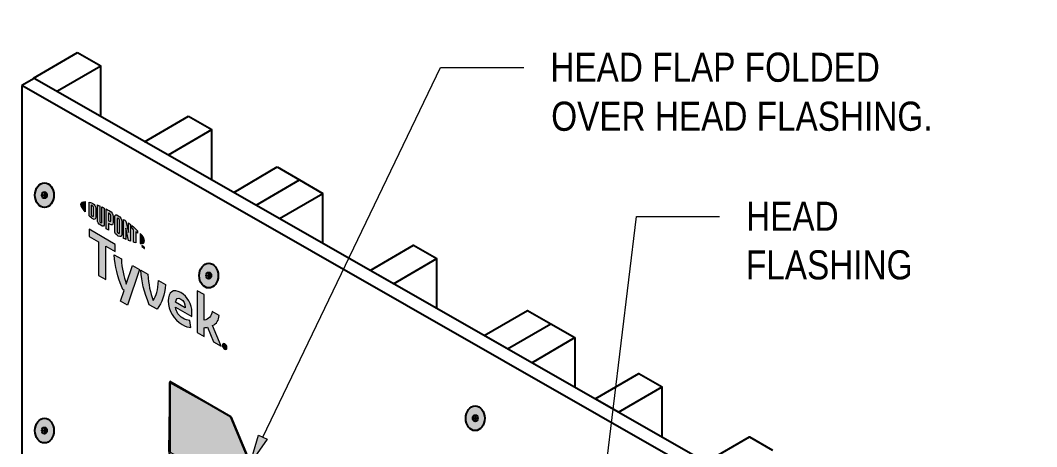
# Model space of a CAD drawing. Header units: inches. Extents: x -26 to 76, y -16 to 22.
# Drawn here: x 62 to 67.46, y 9.86 to 12.15 of the extents above; entities that cross this region are included whole.
import ezdxf

# ---------------------------------------------------------------- set-up
doc = ezdxf.new("R2010")
doc.units = ezdxf.units.IN
doc.header["$MEASUREMENT"] = 0
doc.linetypes.add('AI-Linetype-38', pattern=[0.375113, 0.250075, -0.125038])
for name, color, linetype, lineweight in [('.ATI-HATCH', 7, 'Continuous', 0), ('.ATI-TEXT_2', 7, 'Continuous', 0), ('G-ANNO-TTLB', 7, 'Continuous', 0), ('LOGOS', 7, 'Continuous', 0), ('TYVEK', 7, 'Continuous', 0)]:
    doc.layers.add(name, color=color, linetype=linetype, lineweight=lineweight)

# ---------------------------------------------------------------- blocks, each defined once
blk = doc.blocks.new('Block_76')
at = {"layer": '.ATI-TEXT_2', "char_height": 0.2, "attachment_point": 7}
for s, insert in [('\\C18;\\c0;\\FArial Narrow|b0|i0|c1;\\H0.156297;\\W1.000000;HEAD FLAP FOLDED', (64.8512, 11.8163)), ('\\C18;\\c0;\\FArial Narrow|b0|i0|c1;\\H0.156297;\\W1.000000;OVER HEAD FLASHING.', (64.8559, 11.5531))]:
    blk.add_mtext(s, dxfattribs=dict(at, insert=insert))
blk = doc.blocks.new('Block_75')
at = {"layer": '.ATI-TEXT_2', "true_color": 0x000000, "transparency": 33554687}
h = blk.add_hatch(color=18, dxfattribs=at)
h.dxf.hatch_style = 2
h.paths.add_polyline_path([(63.3303, 9.8984), (63.2391, 9.7688), (63.2833, 9.9209)])
at = {"layer": '.ATI-TEXT_2', "color": 18, "lineweight": 0, "true_color": 0x000000}
for p, q in [((63.3068, 9.9096), (64.2612, 11.8959)), ((64.2612, 11.8959), (64.7086, 11.8959))]:
    blk.add_line(p, q, dxfattribs=at)
at = {"layer": '.ATI-TEXT_2'}
blk.add_lwpolyline([(63.3303, 9.8984), (63.2391, 9.7688), (63.2833, 9.9209), (63.2833, 9.9209)], close=True, dxfattribs=at)
blk.add_blockref('Block_76', (0, 0), dxfattribs=at)
blk = doc.blocks.new('Block_78')
at = {"layer": '.ATI-TEXT_2', "char_height": 0.2, "attachment_point": 7}
for s, insert in [('\\C18;\\c0;\\FArial Narrow|b0|i0|c1;\\H0.156297;\\W1.000000;HEAD', (65.9032, 11.0183)), ('\\C18;\\c0;\\FArial Narrow|b0|i0|c1;\\H0.156297;\\W1.000000;FLASHING', (65.902, 10.755))]:
    blk.add_mtext(s, dxfattribs=dict(at, insert=insert))
blk = doc.blocks.new('Block_77')
at = {"layer": '.ATI-TEXT_2', "true_color": 0x000000, "transparency": 33554687}
h = blk.add_hatch(color=18, dxfattribs=at)
h.dxf.hatch_style = 2
h.paths.add_polyline_path([(65.0686, 8.8384), (65.0242, 8.6863), (65.0169, 8.8446)])
at = {"layer": '.ATI-TEXT_2', "color": 18, "lineweight": 0, "true_color": 0x000000}
for p, q in [((65.0428, 8.8415), (65.3133, 11.0951)), ((65.3133, 11.0951), (65.7607, 11.0951))]:
    blk.add_line(p, q, dxfattribs=at)
at = {"layer": '.ATI-TEXT_2'}
blk.add_lwpolyline([(65.0686, 8.8384), (65.0242, 8.6863), (65.0169, 8.8446), (65.0169, 8.8446)], close=True, dxfattribs=at)
blk.add_blockref('Block_78', (0, 0), dxfattribs=at)
blk = doc.blocks.new('Block_162')
at = {"layer": 'LOGOS', "true_color": 0x848484, "transparency": 33554687}
h = blk.add_hatch(color=252, dxfattribs=at)
h.dxf.hatch_style = 2
edge = h.paths.add_edge_path()
edge.add_spline(control_points=[(62.329, 11.161), (62.329, 11.1509), (62.3375, 11.1366), (62.3523, 11.12), (62.3523, 11.12), (62.3523, 11.1748), (62.3523, 11.1748), (62.3375, 11.1753), (62.329, 11.1709), (62.329, 11.161)], knot_values=[0, 0, 0, 0, 1, 1, 1, 2, 2, 2, 3, 3, 3, 3], degree=3, periodic=0)
h = blk.add_hatch(color=252, dxfattribs=at)
h.dxf.hatch_style = 2
edge = h.paths.add_edge_path()
edge.add_spline(control_points=[(62.3968, 11.0994), (62.3968, 11.0952), (62.3946, 11.0951), (62.392, 11.0966), (62.3899, 11.0978), (62.3868, 11.1005), (62.3842, 11.1028), (62.3842, 11.1028), (62.3842, 11.1551), (62.3842, 11.1551), (62.3868, 11.1544), (62.3899, 11.1534), (62.392, 11.1523), (62.3946, 11.1507), (62.3968, 11.1481), (62.3968, 11.1439), (62.3968, 11.1439), (62.3968, 11.0994), (62.3968, 11.0994)], knot_values=[0, 0, 0, 0, 1, 1, 1, 2, 2, 2, 3, 3, 3, 4, 4, 4, 5, 5, 5, 6, 6, 6, 6], degree=3, periodic=0)
edge = h.paths.add_edge_path()
edge.add_spline(control_points=[(62.3937, 11.165), (62.3896, 11.1673), (62.3836, 11.1694), (62.3728, 11.1718), (62.3728, 11.1718), (62.3728, 11.0992), (62.3728, 11.0992), (62.3823, 11.0904), (62.3896, 11.0843), (62.3937, 11.0819), (62.4033, 11.0764), (62.4086, 11.08), (62.4086, 11.0907), (62.4086, 11.0907), (62.4086, 11.1389), (62.4086, 11.1389), (62.4086, 11.1497), (62.4033, 11.1594), (62.3937, 11.165)], knot_values=[0, 0, 0, 0, 1, 1, 1, 2, 2, 2, 3, 3, 3, 4, 4, 4, 5, 5, 5, 6, 6, 6, 6], degree=3, periodic=0)
h = blk.add_hatch(color=252, dxfattribs=at)
h.dxf.hatch_style = 2
edge = h.paths.add_edge_path()
edge.add_spline(control_points=[(62.4419, 11.0649), (62.4419, 11.0607), (62.4406, 11.0588), (62.436, 11.0621), (62.4315, 11.0653), (62.4303, 11.0681), (62.4303, 11.0731), (62.4303, 11.0731), (62.4303, 11.1521), (62.4303, 11.1521), (62.4273, 11.1535), (62.4207, 11.1562), (62.4179, 11.1574), (62.4179, 11.1574), (62.4179, 11.0775), (62.4179, 11.0775), (62.4179, 11.0648), (62.4232, 11.0567), (62.436, 11.0476), (62.4477, 11.0393), (62.4549, 11.042), (62.4549, 11.0561), (62.4549, 11.0561), (62.4549, 11.1405), (62.4549, 11.1405), (62.4524, 11.1418), (62.4444, 11.1456), (62.4419, 11.1468), (62.4419, 11.1468), (62.4419, 11.0649), (62.4419, 11.0649)], knot_values=[0, 0, 0, 0, 1, 1, 1, 2, 2, 2, 3, 3, 3, 4, 4, 4, 5, 5, 5, 6, 6, 6, 7, 7, 7, 8, 8, 8, 9, 9, 9, 10, 10, 10, 10], degree=3, periodic=0)
h = blk.add_hatch(color=252, dxfattribs=at)
h.dxf.hatch_style = 2
edge = h.paths.add_edge_path()
edge.add_spline(control_points=[(62.4893, 11.0722), (62.4893, 11.0676), (62.488, 11.0661), (62.4827, 11.0691), (62.4827, 11.0691), (62.4781, 11.0718), (62.4781, 11.0718), (62.4781, 11.0718), (62.4781, 11.1137), (62.4781, 11.1137), (62.4801, 11.1127), (62.4812, 11.1121), (62.4824, 11.1114), (62.4882, 11.1081), (62.4893, 11.1049), (62.4893, 11.1002), (62.4893, 11.1002), (62.4893, 11.0722), (62.4893, 11.0722)], knot_values=[0, 0, 0, 0, 1, 1, 1, 2, 2, 2, 3, 3, 3, 4, 4, 4, 5, 5, 5, 6, 6, 6, 6], degree=3, periodic=0)
edge = h.paths.add_edge_path()
edge.add_spline(control_points=[(62.4832, 11.1258), (62.4809, 11.1271), (62.4727, 11.1315), (62.4651, 11.1354), (62.4651, 11.1354), (62.4651, 11.0291), (62.4651, 11.0291), (62.4676, 11.0274), (62.4744, 11.0231), (62.4781, 11.0209), (62.4781, 11.0209), (62.4781, 11.057), (62.4781, 11.057), (62.4781, 11.057), (62.4832, 11.0541), (62.4832, 11.0541), (62.4968, 11.0462), (62.5025, 11.05), (62.5025, 11.0635), (62.5025, 11.0635), (62.5025, 11.0948), (62.5025, 11.0948), (62.5025, 11.108), (62.4961, 11.1183), (62.4832, 11.1258)], knot_values=[0, 0, 0, 0, 1, 1, 1, 2, 2, 2, 3, 3, 3, 4, 4, 4, 5, 5, 5, 6, 6, 6, 7, 7, 7, 8, 8, 8, 8], degree=3, periodic=0)
h = blk.add_hatch(color=252, dxfattribs=at)
h.dxf.hatch_style = 2
edge = h.paths.add_edge_path()
edge.add_spline(control_points=[(62.5359, 11.0082), (62.5359, 11.004), (62.5347, 11.0025), (62.5301, 11.005), (62.5253, 11.0076), (62.524, 11.0107), (62.524, 11.0151), (62.524, 11.0151), (62.524, 11.0813), (62.524, 11.0813), (62.524, 11.0857), (62.5253, 11.0873), (62.5301, 11.0844), (62.5347, 11.0816), (62.5359, 11.0787), (62.5359, 11.0745), (62.5359, 11.0745), (62.5359, 11.0082), (62.5359, 11.0082)], knot_values=[0, 0, 0, 0, 1, 1, 1, 2, 2, 2, 3, 3, 3, 4, 4, 4, 5, 5, 5, 6, 6, 6, 6], degree=3, periodic=0)
edge = h.paths.add_edge_path()
edge.add_spline(control_points=[(62.5301, 11.0993), (62.518, 11.1069), (62.5108, 11.105), (62.5108, 11.091), (62.5108, 11.091), (62.5108, 11.0214), (62.5108, 11.0214), (62.5108, 11.0067), (62.5173, 10.9968), (62.5301, 10.9901), (62.5425, 10.9835), (62.549, 10.9852), (62.549, 11.0009), (62.549, 11.0009), (62.549, 11.0673), (62.549, 11.0673), (62.549, 11.0823), (62.5432, 11.091), (62.5301, 11.0993)], knot_values=[0, 0, 0, 0, 1, 1, 1, 2, 2, 2, 3, 3, 3, 4, 4, 4, 5, 5, 5, 6, 6, 6, 6], degree=3, periodic=0)
h = blk.add_hatch(color=252, dxfattribs=at)
h.dxf.hatch_style = 2
edge = h.paths.add_edge_path()
edge.add_spline(control_points=[(62.5852, 11.0083), (62.5852, 11.0083), (62.5708, 11.0706), (62.5708, 11.0706), (62.5668, 11.0735), (62.5621, 11.0769), (62.5584, 11.0794), (62.5584, 11.0794), (62.5584, 10.9773), (62.5584, 10.9773), (62.561, 10.9761), (62.5676, 10.9732), (62.5709, 10.9717), (62.5709, 10.9717), (62.5699, 11.0324), (62.5699, 11.0324), (62.5699, 11.0324), (62.5852, 10.9659), (62.5852, 10.9659), (62.5885, 10.9646), (62.5932, 10.9628), (62.5963, 10.9617), (62.5963, 10.9617), (62.5963, 11.0513), (62.5963, 11.0513), (62.5931, 11.0539), (62.5872, 11.0585), (62.5843, 11.0606), (62.5843, 11.0606), (62.5852, 11.0083), (62.5852, 11.0083)], knot_values=[0, 0, 0, 0, 1, 1, 1, 2, 2, 2, 3, 3, 3, 4, 4, 4, 5, 5, 5, 6, 6, 6, 7, 7, 7, 8, 8, 8, 9, 9, 9, 10, 10, 10, 10], degree=3, periodic=0)
h = blk.add_hatch(color=252, dxfattribs=at)
h.dxf.hatch_style = 2
edge = h.paths.add_edge_path()
edge.add_spline(control_points=[(62.6028, 11.0319), (62.606, 11.0294), (62.6092, 11.0268), (62.6123, 11.0242), (62.6123, 11.0242), (62.6123, 10.9564), (62.6123, 10.9564), (62.6151, 10.9555), (62.6204, 10.9541), (62.6239, 10.9532), (62.6239, 10.9532), (62.6239, 11.0143), (62.6239, 11.0143), (62.6273, 11.0113), (62.6305, 11.0085), (62.6334, 11.0058), (62.6334, 11.0058), (62.6334, 11.0189), (62.6334, 11.0189), (62.6242, 11.0279), (62.6143, 11.0366), (62.6028, 11.0461), (62.6028, 11.0461), (62.6028, 11.0319), (62.6028, 11.0319)], knot_values=[0, 0, 0, 0, 1, 1, 1, 2, 2, 2, 3, 3, 3, 4, 4, 4, 5, 5, 5, 6, 6, 6, 7, 7, 7, 8, 8, 8, 8], degree=3, periodic=0)
h = blk.add_hatch(color=252, dxfattribs=at)
h.dxf.hatch_style = 2
edge = h.paths.add_edge_path()
edge.add_spline(control_points=[(62.6708, 10.9636), (62.6708, 10.9536), (62.6623, 10.9491), (62.6474, 10.9496), (62.6474, 10.9496), (62.6474, 11.0044), (62.6474, 11.0044), (62.6623, 10.9878), (62.6708, 10.9736), (62.6708, 10.9636)], knot_values=[0, 0, 0, 0, 1, 1, 1, 2, 2, 2, 3, 3, 3, 3], degree=3, periodic=0)
h = blk.add_hatch(color=252, dxfattribs=at)
h.dxf.hatch_style = 2
edge = h.paths.add_edge_path()
edge.add_spline(control_points=[(62.6638, 10.9347), (62.6638, 10.9347), (62.6652, 10.9339), (62.6652, 10.9339), (62.6652, 10.9339), (62.6673, 10.9289), (62.6673, 10.9289), (62.6673, 10.9289), (62.6694, 10.9315), (62.6694, 10.9315), (62.6694, 10.9315), (62.6708, 10.9307), (62.6708, 10.9307), (62.6708, 10.9307), (62.6708, 10.9228), (62.6708, 10.9228), (62.6708, 10.9228), (62.6695, 10.9235), (62.6695, 10.9235), (62.6695, 10.9235), (62.6695, 10.9291), (62.6695, 10.9291), (62.6695, 10.9291), (62.6674, 10.9266), (62.6674, 10.9266), (62.6674, 10.9266), (62.6672, 10.9267), (62.6672, 10.9267), (62.6672, 10.9267), (62.6651, 10.9317), (62.6651, 10.9317), (62.6651, 10.9317), (62.6651, 10.9261), (62.6651, 10.9261), (62.6651, 10.9261), (62.6638, 10.9268), (62.6638, 10.9268), (62.6638, 10.9268), (62.6638, 10.9347), (62.6638, 10.9347)], knot_values=[0, 0, 0, 0, 1, 1, 1, 2, 2, 2, 3, 3, 3, 4, 4, 4, 5, 5, 5, 6, 6, 6, 7, 7, 7, 8, 8, 8, 9, 9, 9, 10, 10, 10, 11, 11, 11, 12, 12, 12, 13, 13, 13, 13], degree=3, periodic=0)
edge = h.paths.add_edge_path()
edge.add_spline(control_points=[(62.6589, 10.9361), (62.6589, 10.9361), (62.6568, 10.9374), (62.6568, 10.9374), (62.6568, 10.9374), (62.6568, 10.9388), (62.6568, 10.9388), (62.6568, 10.9388), (62.6624, 10.9355), (62.6624, 10.9355), (62.6624, 10.9355), (62.6624, 10.9342), (62.6624, 10.9342), (62.6624, 10.9342), (62.6602, 10.9354), (62.6602, 10.9354), (62.6602, 10.9354), (62.6602, 10.9289), (62.6602, 10.9289), (62.6602, 10.9289), (62.6589, 10.9296), (62.6589, 10.9296), (62.6589, 10.9296), (62.6589, 10.9361), (62.6589, 10.9361)], knot_values=[0, 0, 0, 0, 1, 1, 1, 2, 2, 2, 3, 3, 3, 4, 4, 4, 5, 5, 5, 6, 6, 6, 7, 7, 7, 8, 8, 8, 8], degree=3, periodic=0)
at = {"layer": 'LOGOS'}
for points, knots in [([(62.329, 11.161), (62.329, 11.1509), (62.3375, 11.1366), (62.3523, 11.12), (62.3523, 11.12), (62.3523, 11.1748), (62.3523, 11.1748), (62.3375, 11.1753), (62.329, 11.1709), (62.329, 11.161)], [0, 0, 0, 0, 1, 1, 1, 2, 2, 2, 3, 3, 3, 3]), ([(62.3937, 11.165), (62.3896, 11.1673), (62.3836, 11.1694), (62.3728, 11.1718), (62.3728, 11.1718), (62.3728, 11.0992), (62.3728, 11.0992), (62.3823, 11.0904), (62.3896, 11.0843), (62.3937, 11.0819), (62.4033, 11.0764), (62.4086, 11.08), (62.4086, 11.0907), (62.4086, 11.0907), (62.4086, 11.1389), (62.4086, 11.1389), (62.4086, 11.1497), (62.4033, 11.1594), (62.3937, 11.165)], [0, 0, 0, 0, 1, 1, 1, 2, 2, 2, 3, 3, 3, 4, 4, 4, 5, 5, 5, 6, 6, 6, 6]), ([(62.3968, 11.0994), (62.3968, 11.0952), (62.3946, 11.0951), (62.392, 11.0966), (62.3899, 11.0978), (62.3868, 11.1005), (62.3842, 11.1028), (62.3842, 11.1028), (62.3842, 11.1551), (62.3842, 11.1551), (62.3868, 11.1544), (62.3899, 11.1534), (62.392, 11.1523), (62.3946, 11.1507), (62.3968, 11.1481), (62.3968, 11.1439), (62.3968, 11.1439), (62.3968, 11.0994), (62.3968, 11.0994)], [0, 0, 0, 0, 1, 1, 1, 2, 2, 2, 3, 3, 3, 4, 4, 4, 5, 5, 5, 6, 6, 6, 6]), ([(62.4419, 11.0649), (62.4419, 11.0607), (62.4406, 11.0588), (62.436, 11.0621), (62.4315, 11.0653), (62.4303, 11.0681), (62.4303, 11.0731), (62.4303, 11.0731), (62.4303, 11.1521), (62.4303, 11.1521), (62.4273, 11.1535), (62.4207, 11.1562), (62.4179, 11.1574), (62.4179, 11.1574), (62.4179, 11.0775), (62.4179, 11.0775), (62.4179, 11.0648), (62.4232, 11.0567), (62.436, 11.0476), (62.4477, 11.0393), (62.4549, 11.042), (62.4549, 11.0561), (62.4549, 11.0561), (62.4549, 11.1405), (62.4549, 11.1405), (62.4524, 11.1418), (62.4444, 11.1456), (62.4419, 11.1468), (62.4419, 11.1468), (62.4419, 11.0649), (62.4419, 11.0649)], [0, 0, 0, 0, 1, 1, 1, 2, 2, 2, 3, 3, 3, 4, 4, 4, 5, 5, 5, 6, 6, 6, 7, 7, 7, 8, 8, 8, 9, 9, 9, 10, 10, 10, 10]), ([(62.4832, 11.1258), (62.4809, 11.1271), (62.4727, 11.1315), (62.4651, 11.1354), (62.4651, 11.1354), (62.4651, 11.0291), (62.4651, 11.0291), (62.4676, 11.0274), (62.4744, 11.0231), (62.4781, 11.0209), (62.4781, 11.0209), (62.4781, 11.057), (62.4781, 11.057), (62.4781, 11.057), (62.4832, 11.0541), (62.4832, 11.0541), (62.4968, 11.0462), (62.5025, 11.05), (62.5025, 11.0635), (62.5025, 11.0635), (62.5025, 11.0948), (62.5025, 11.0948), (62.5025, 11.108), (62.4961, 11.1183), (62.4832, 11.1258)], [0, 0, 0, 0, 1, 1, 1, 2, 2, 2, 3, 3, 3, 4, 4, 4, 5, 5, 5, 6, 6, 6, 7, 7, 7, 8, 8, 8, 8]), ([(62.4893, 11.0722), (62.4893, 11.0676), (62.488, 11.0661), (62.4827, 11.0691), (62.4827, 11.0691), (62.4781, 11.0718), (62.4781, 11.0718), (62.4781, 11.0718), (62.4781, 11.1137), (62.4781, 11.1137), (62.4801, 11.1127), (62.4812, 11.1121), (62.4824, 11.1114), (62.4882, 11.1081), (62.4893, 11.1049), (62.4893, 11.1002), (62.4893, 11.1002), (62.4893, 11.0722), (62.4893, 11.0722)], [0, 0, 0, 0, 1, 1, 1, 2, 2, 2, 3, 3, 3, 4, 4, 4, 5, 5, 5, 6, 6, 6, 6]), ([(62.5301, 11.0993), (62.518, 11.1069), (62.5108, 11.105), (62.5108, 11.091), (62.5108, 11.091), (62.5108, 11.0214), (62.5108, 11.0214), (62.5108, 11.0067), (62.5173, 10.9968), (62.5301, 10.9901), (62.5425, 10.9835), (62.549, 10.9852), (62.549, 11.0009), (62.549, 11.0009), (62.549, 11.0673), (62.549, 11.0673), (62.549, 11.0823), (62.5432, 11.091), (62.5301, 11.0993)], [0, 0, 0, 0, 1, 1, 1, 2, 2, 2, 3, 3, 3, 4, 4, 4, 5, 5, 5, 6, 6, 6, 6]), ([(62.5359, 11.0082), (62.5359, 11.004), (62.5347, 11.0025), (62.5301, 11.005), (62.5253, 11.0076), (62.524, 11.0107), (62.524, 11.0151), (62.524, 11.0151), (62.524, 11.0813), (62.524, 11.0813), (62.524, 11.0857), (62.5253, 11.0873), (62.5301, 11.0844), (62.5347, 11.0816), (62.5359, 11.0787), (62.5359, 11.0745), (62.5359, 11.0745), (62.5359, 11.0082), (62.5359, 11.0082)], [0, 0, 0, 0, 1, 1, 1, 2, 2, 2, 3, 3, 3, 4, 4, 4, 5, 5, 5, 6, 6, 6, 6]), ([(62.5852, 11.0083), (62.5852, 11.0083), (62.5708, 11.0706), (62.5708, 11.0706), (62.5668, 11.0735), (62.5621, 11.0769), (62.5584, 11.0794), (62.5584, 11.0794), (62.5584, 10.9773), (62.5584, 10.9773), (62.561, 10.9761), (62.5676, 10.9732), (62.5709, 10.9717), (62.5709, 10.9717), (62.5699, 11.0324), (62.5699, 11.0324), (62.5699, 11.0324), (62.5852, 10.9659), (62.5852, 10.9659), (62.5885, 10.9646), (62.5932, 10.9628), (62.5963, 10.9617), (62.5963, 10.9617), (62.5963, 11.0513), (62.5963, 11.0513), (62.5931, 11.0539), (62.5872, 11.0585), (62.5843, 11.0606), (62.5843, 11.0606), (62.5852, 11.0083), (62.5852, 11.0083)], [0, 0, 0, 0, 1, 1, 1, 2, 2, 2, 3, 3, 3, 4, 4, 4, 5, 5, 5, 6, 6, 6, 7, 7, 7, 8, 8, 8, 9, 9, 9, 10, 10, 10, 10]), ([(62.6028, 11.0319), (62.606, 11.0294), (62.6092, 11.0268), (62.6123, 11.0242), (62.6123, 11.0242), (62.6123, 10.9564), (62.6123, 10.9564), (62.6151, 10.9555), (62.6204, 10.9541), (62.6239, 10.9532), (62.6239, 10.9532), (62.6239, 11.0143), (62.6239, 11.0143), (62.6273, 11.0113), (62.6305, 11.0085), (62.6334, 11.0058), (62.6334, 11.0058), (62.6334, 11.0189), (62.6334, 11.0189), (62.6242, 11.0279), (62.6143, 11.0366), (62.6028, 11.0461), (62.6028, 11.0461), (62.6028, 11.0319), (62.6028, 11.0319)], [0, 0, 0, 0, 1, 1, 1, 2, 2, 2, 3, 3, 3, 4, 4, 4, 5, 5, 5, 6, 6, 6, 7, 7, 7, 8, 8, 8, 8]), ([(62.6708, 10.9636), (62.6708, 10.9536), (62.6623, 10.9491), (62.6474, 10.9496), (62.6474, 10.9496), (62.6474, 11.0044), (62.6474, 11.0044), (62.6623, 10.9878), (62.6708, 10.9736), (62.6708, 10.9636)], [0, 0, 0, 0, 1, 1, 1, 2, 2, 2, 3, 3, 3, 3]), ([(62.6589, 10.9361), (62.6589, 10.9361), (62.6568, 10.9374), (62.6568, 10.9374), (62.6568, 10.9374), (62.6568, 10.9388), (62.6568, 10.9388), (62.6568, 10.9388), (62.6624, 10.9355), (62.6624, 10.9355), (62.6624, 10.9355), (62.6624, 10.9342), (62.6624, 10.9342), (62.6624, 10.9342), (62.6602, 10.9354), (62.6602, 10.9354), (62.6602, 10.9354), (62.6602, 10.9289), (62.6602, 10.9289), (62.6602, 10.9289), (62.6589, 10.9296), (62.6589, 10.9296), (62.6589, 10.9296), (62.6589, 10.9361), (62.6589, 10.9361)], [0, 0, 0, 0, 1, 1, 1, 2, 2, 2, 3, 3, 3, 4, 4, 4, 5, 5, 5, 6, 6, 6, 7, 7, 7, 8, 8, 8, 8]), ([(62.6638, 10.9347), (62.6638, 10.9347), (62.6652, 10.9339), (62.6652, 10.9339), (62.6652, 10.9339), (62.6673, 10.9289), (62.6673, 10.9289), (62.6673, 10.9289), (62.6694, 10.9315), (62.6694, 10.9315), (62.6694, 10.9315), (62.6708, 10.9307), (62.6708, 10.9307), (62.6708, 10.9307), (62.6708, 10.9228), (62.6708, 10.9228), (62.6708, 10.9228), (62.6695, 10.9235), (62.6695, 10.9235), (62.6695, 10.9235), (62.6695, 10.9291), (62.6695, 10.9291), (62.6695, 10.9291), (62.6674, 10.9266), (62.6674, 10.9266), (62.6674, 10.9266), (62.6672, 10.9267), (62.6672, 10.9267), (62.6672, 10.9267), (62.6651, 10.9317), (62.6651, 10.9317), (62.6651, 10.9317), (62.6651, 10.9261), (62.6651, 10.9261), (62.6651, 10.9261), (62.6638, 10.9268), (62.6638, 10.9268), (62.6638, 10.9268), (62.6638, 10.9347), (62.6638, 10.9347)], [0, 0, 0, 0, 1, 1, 1, 2, 2, 2, 3, 3, 3, 4, 4, 4, 5, 5, 5, 6, 6, 6, 7, 7, 7, 8, 8, 8, 9, 9, 9, 10, 10, 10, 11, 11, 11, 12, 12, 12, 13, 13, 13, 13])]:
    blk.add_open_spline(points, degree=3, knots=knots, dxfattribs=at)
blk = doc.blocks.new('Block_166')
at = {"layer": 'LOGOS', "true_color": 0x848484, "transparency": 33554687}
h = blk.add_hatch(color=252, dxfattribs=at)
h.dxf.hatch_style = 2
h.paths.add_polyline_path([(62.5131, 10.9452), (62.3728, 11.0262), (62.3728, 10.9881), (62.4235, 10.9588), (62.4235, 10.7784), (62.4624, 10.7559), (62.4624, 10.9364), (62.5131, 10.9071)])
h = blk.add_hatch(color=252, dxfattribs=at)
h.dxf.hatch_style = 2
edge = h.paths.add_edge_path()
edge.add_spline(control_points=[(62.7463, 10.7515), (62.7439, 10.6996), (62.7335, 10.6693), (62.7174, 10.6433), (62.7019, 10.6876), (62.6918, 10.7296), (62.6888, 10.7847), (62.6888, 10.7847), (62.651, 10.8066), (62.651, 10.8066), (62.655, 10.7415), (62.6673, 10.6941), (62.6967, 10.6206), (62.6967, 10.6206), (62.7384, 10.5965), (62.7384, 10.5965), (62.7667, 10.6367), (62.7785, 10.6702), (62.7839, 10.7298), (62.7839, 10.7298), (62.7463, 10.7515), (62.7463, 10.7515)], knot_values=[0, 0, 0, 0, 1, 1, 1, 2, 2, 2, 3, 3, 3, 4, 4, 4, 5, 5, 5, 6, 6, 6, 7, 7, 7, 7], degree=3, periodic=0)
h = blk.add_hatch(color=252, dxfattribs=at)
h.dxf.hatch_style = 2
edge = h.paths.add_edge_path()
edge.add_spline(control_points=[(62.8376, 10.6342), (62.8376, 10.6342), (62.8893, 10.6043), (62.8893, 10.6043), (62.8893, 10.6043), (62.8893, 10.6081), (62.8893, 10.6081), (62.8893, 10.6256), (62.8811, 10.6431), (62.8662, 10.6517), (62.8504, 10.6609), (62.84, 10.654), (62.8376, 10.6342)], knot_values=[0, 0, 0, 0, 1, 1, 1, 2, 2, 2, 3, 3, 3, 4, 4, 4, 4], degree=3, periodic=0)
edge = h.paths.add_edge_path()
edge.add_spline(control_points=[(62.9201, 10.4985), (62.9081, 10.4992), (62.8904, 10.505), (62.8724, 10.5154), (62.8286, 10.5407), (62.7986, 10.5899), (62.7986, 10.6417), (62.7986, 10.6914), (62.8261, 10.7092), (62.8662, 10.6861), (62.9018, 10.6655), (62.9253, 10.6229), (62.9253, 10.5811), (62.9253, 10.5717), (62.9247, 10.5639), (62.9242, 10.558), (62.9242, 10.558), (62.8381, 10.6077), (62.8381, 10.6077), (62.8416, 10.5806), (62.8544, 10.562), (62.8762, 10.5494), (62.8896, 10.5417), (62.9024, 10.5378), (62.9141, 10.5366), (62.9141, 10.5366), (62.9201, 10.4985), (62.9201, 10.4985)], knot_values=[0, 0, 0, 0, 1, 1, 1, 2, 2, 2, 3, 3, 3, 4, 4, 4, 5, 5, 5, 6, 6, 6, 7, 7, 7, 8, 8, 8, 9, 9, 9, 9], degree=3, periodic=0)
h = blk.add_hatch(color=252, dxfattribs=at)
h.dxf.hatch_style = 2
edge = h.paths.add_edge_path()
edge.add_spline(control_points=[(63.0367, 10.5096), (63.0367, 10.5096), (63.0819, 10.3982), (63.0819, 10.3982), (63.0819, 10.3982), (63.041, 10.4218), (63.041, 10.4218), (63.041, 10.4218), (63.0097, 10.5008), (63.0097, 10.5008), (63.004, 10.4994), (62.998, 10.4982), (62.9915, 10.4973), (62.9915, 10.4973), (62.9915, 10.4504), (62.9915, 10.4504), (62.9915, 10.4504), (62.9539, 10.4721), (62.9539, 10.4721), (62.9539, 10.4721), (62.9539, 10.696), (62.9539, 10.696), (62.9539, 10.696), (62.9915, 10.6765), (62.9915, 10.6765), (62.9915, 10.6765), (62.9915, 10.5388), (62.9915, 10.5388), (63.0171, 10.5431), (63.0296, 10.5577), (63.034, 10.5855), (63.034, 10.5855), (63.0713, 10.5639), (63.0713, 10.5639), (63.0705, 10.5375), (63.0585, 10.5204), (63.0367, 10.5096)], knot_values=[0, 0, 0, 0, 1, 1, 1, 2, 2, 2, 3, 3, 3, 4, 4, 4, 5, 5, 5, 6, 6, 6, 7, 7, 7, 8, 8, 8, 9, 9, 9, 10, 10, 10, 11, 11, 11, 12, 12, 12, 12], degree=3, periodic=0)
at = {"layer": 'LOGOS'}
blk.add_lwpolyline([(62.5131, 10.9452), (62.3728, 11.0262), (62.3728, 10.9881), (62.4235, 10.9588), (62.4235, 10.7784), (62.4624, 10.7559), (62.4624, 10.9364), (62.5131, 10.9071)], close=True, dxfattribs=at)
for points, knots in [([(62.7463, 10.7515), (62.7439, 10.6996), (62.7335, 10.6693), (62.7174, 10.6433), (62.7019, 10.6876), (62.6918, 10.7296), (62.6888, 10.7847), (62.6888, 10.7847), (62.651, 10.8066), (62.651, 10.8066), (62.655, 10.7415), (62.6673, 10.6941), (62.6967, 10.6206), (62.6967, 10.6206), (62.7384, 10.5965), (62.7384, 10.5965), (62.7667, 10.6367), (62.7785, 10.6702), (62.7839, 10.7298), (62.7839, 10.7298), (62.7463, 10.7515), (62.7463, 10.7515)], [0, 0, 0, 0, 1, 1, 1, 2, 2, 2, 3, 3, 3, 4, 4, 4, 5, 5, 5, 6, 6, 6, 7, 7, 7, 7]), ([(62.9201, 10.4985), (62.9081, 10.4992), (62.8904, 10.505), (62.8724, 10.5154), (62.8286, 10.5407), (62.7986, 10.5899), (62.7986, 10.6417), (62.7986, 10.6914), (62.8261, 10.7092), (62.8662, 10.6861), (62.9018, 10.6655), (62.9253, 10.6229), (62.9253, 10.5811), (62.9253, 10.5717), (62.9247, 10.5639), (62.9242, 10.558), (62.9242, 10.558), (62.8381, 10.6077), (62.8381, 10.6077), (62.8416, 10.5806), (62.8544, 10.562), (62.8762, 10.5494), (62.8896, 10.5417), (62.9024, 10.5378), (62.9141, 10.5366), (62.9141, 10.5366), (62.9201, 10.4985), (62.9201, 10.4985)], [0, 0, 0, 0, 1, 1, 1, 2, 2, 2, 3, 3, 3, 4, 4, 4, 5, 5, 5, 6, 6, 6, 7, 7, 7, 8, 8, 8, 9, 9, 9, 9]), ([(62.8376, 10.6342), (62.8376, 10.6342), (62.8893, 10.6043), (62.8893, 10.6043), (62.8893, 10.6043), (62.8893, 10.6081), (62.8893, 10.6081), (62.8893, 10.6256), (62.8811, 10.6431), (62.8662, 10.6517), (62.8504, 10.6609), (62.84, 10.654), (62.8376, 10.6342)], [0, 0, 0, 0, 1, 1, 1, 2, 2, 2, 3, 3, 3, 4, 4, 4, 4]), ([(63.0367, 10.5096), (63.0367, 10.5096), (63.0819, 10.3982), (63.0819, 10.3982), (63.0819, 10.3982), (63.041, 10.4218), (63.041, 10.4218), (63.041, 10.4218), (63.0097, 10.5008), (63.0097, 10.5008), (63.004, 10.4994), (62.998, 10.4982), (62.9915, 10.4973), (62.9915, 10.4973), (62.9915, 10.4504), (62.9915, 10.4504), (62.9915, 10.4504), (62.9539, 10.4721), (62.9539, 10.4721), (62.9539, 10.4721), (62.9539, 10.696), (62.9539, 10.696), (62.9539, 10.696), (62.9915, 10.6765), (62.9915, 10.6765), (62.9915, 10.6765), (62.9915, 10.5388), (62.9915, 10.5388), (63.0171, 10.5431), (63.0296, 10.5577), (63.034, 10.5855), (63.034, 10.5855), (63.0713, 10.5639), (63.0713, 10.5639), (63.0705, 10.5375), (63.0585, 10.5204), (63.0367, 10.5096)], [0, 0, 0, 0, 1, 1, 1, 2, 2, 2, 3, 3, 3, 4, 4, 4, 5, 5, 5, 6, 6, 6, 7, 7, 7, 8, 8, 8, 9, 9, 9, 10, 10, 10, 11, 11, 11, 12, 12, 12, 12])]:
    blk.add_open_spline(points, degree=3, knots=knots, dxfattribs=at)
blk = doc.blocks.new('Block_165')
at = {"layer": 'LOGOS', "true_color": 0x848484, "transparency": 33554687}
h = blk.add_hatch(color=252, dxfattribs=at)
h.dxf.hatch_style = 2
edge = h.paths.add_edge_path()
edge.add_spline(control_points=[(62.6067, 10.8321), (62.6067, 10.8321), (62.573, 10.7315), (62.573, 10.7315), (62.5586, 10.7736), (62.5493, 10.8143), (62.5464, 10.867), (62.5464, 10.867), (62.5085, 10.8888), (62.5085, 10.8888), (62.5126, 10.8237), (62.5249, 10.7763), (62.5543, 10.7028), (62.5543, 10.7028), (62.5619, 10.6984), (62.5619, 10.6984), (62.5619, 10.6984), (62.5426, 10.6409), (62.5426, 10.6409), (62.5426, 10.6409), (62.5802, 10.6192), (62.5802, 10.6192), (62.5802, 10.6192), (62.6443, 10.8104), (62.6443, 10.8104), (62.6443, 10.8104), (62.6067, 10.8321), (62.6067, 10.8321)], knot_values=[0, 0, 0, 0, 1, 1, 1, 2, 2, 2, 3, 3, 3, 4, 4, 4, 5, 5, 5, 6, 6, 6, 7, 7, 7, 8, 8, 8, 9, 9, 9, 9], degree=3, periodic=0)
at = {"layer": 'LOGOS'}
blk.add_open_spline([(62.6067, 10.8321), (62.6067, 10.8321), (62.573, 10.7315), (62.573, 10.7315), (62.5586, 10.7736), (62.5493, 10.8143), (62.5464, 10.867), (62.5464, 10.867), (62.5085, 10.8888), (62.5085, 10.8888), (62.5126, 10.8237), (62.5249, 10.7763), (62.5543, 10.7028), (62.5543, 10.7028), (62.5619, 10.6984), (62.5619, 10.6984), (62.5619, 10.6984), (62.5426, 10.6409), (62.5426, 10.6409), (62.5426, 10.6409), (62.5802, 10.6192), (62.5802, 10.6192), (62.5802, 10.6192), (62.6443, 10.8104), (62.6443, 10.8104), (62.6443, 10.8104), (62.6067, 10.8321), (62.6067, 10.8321)], degree=3, knots=[0, 0, 0, 0, 1, 1, 1, 2, 2, 2, 3, 3, 3, 4, 4, 4, 5, 5, 5, 6, 6, 6, 7, 7, 7, 8, 8, 8, 9, 9, 9, 9], dxfattribs=at)
blk.add_blockref('Block_166', (0, 0), dxfattribs=at)
blk = doc.blocks.new('Block_167')
at = {"layer": 'LOGOS', "true_color": 0x848484, "transparency": 33554687}
h = blk.add_hatch(color=252, dxfattribs=at)
h.dxf.hatch_style = 2
edge = h.paths.add_edge_path()
edge.add_spline(control_points=[(63.0999, 10.4025), (63.0999, 10.4025), (63.0999, 10.3984), (63.0999, 10.3984), (63.0999, 10.3984), (63.1015, 10.3975), (63.1015, 10.3975), (63.103, 10.3967), (63.1038, 10.3966), (63.1038, 10.3982), (63.1038, 10.3998), (63.103, 10.4007), (63.1015, 10.4016), (63.1015, 10.4016), (63.0999, 10.4025), (63.0999, 10.4025)], knot_values=[0, 0, 0, 0, 1, 1, 1, 2, 2, 2, 3, 3, 3, 4, 4, 4, 5, 5, 5, 5], degree=3, periodic=0)
edge = h.paths.add_edge_path()
edge.add_spline(control_points=[(63.0973, 10.4067), (63.0973, 10.4067), (63.1015, 10.4042), (63.1015, 10.4042), (63.1048, 10.4023), (63.1064, 10.3996), (63.1064, 10.3967), (63.1064, 10.3948), (63.1056, 10.3938), (63.104, 10.394), (63.1048, 10.3917), (63.1059, 10.3894), (63.1072, 10.3868), (63.1072, 10.3868), (63.1041, 10.3886), (63.1041, 10.3886), (63.1029, 10.3909), (63.1021, 10.393), (63.1014, 10.3951), (63.1014, 10.3951), (63.0999, 10.3959), (63.0999, 10.3959), (63.0999, 10.3959), (63.0999, 10.391), (63.0999, 10.391), (63.0999, 10.391), (63.0973, 10.3925), (63.0973, 10.3925), (63.0973, 10.3925), (63.0973, 10.4067), (63.0973, 10.4067)], knot_values=[0, 0, 0, 0, 1, 1, 1, 2, 2, 2, 3, 3, 3, 4, 4, 4, 5, 5, 5, 6, 6, 6, 7, 7, 7, 8, 8, 8, 9, 9, 9, 10, 10, 10, 10], degree=3, periodic=0)
edge = h.paths.add_edge_path()
edge.add_spline(control_points=[(63.1017, 10.4078), (63.0957, 10.4112), (63.0923, 10.4092), (63.0923, 10.4022), (63.0923, 10.3951), (63.0957, 10.3893), (63.1017, 10.3858), (63.1075, 10.3824), (63.111, 10.3843), (63.111, 10.3914), (63.111, 10.3985), (63.1075, 10.4044), (63.1017, 10.4078)], knot_values=[0, 0, 0, 0, 1, 1, 1, 2, 2, 2, 3, 3, 3, 4, 4, 4, 4], degree=3, periodic=0)
edge = h.paths.add_edge_path()
edge.add_spline(control_points=[(63.1017, 10.4106), (63.109, 10.4064), (63.1138, 10.3982), (63.1138, 10.3898), (63.1138, 10.3814), (63.1089, 10.3789), (63.1017, 10.3831), (63.0943, 10.3873), (63.0895, 10.3954), (63.0895, 10.4038), (63.0895, 10.4122), (63.0943, 10.4148), (63.1017, 10.4106)], knot_values=[0, 0, 0, 0, 1, 1, 1, 2, 2, 2, 3, 3, 3, 4, 4, 4, 4], degree=3, periodic=0)
at = {"layer": 'LOGOS'}
for points, knots in [([(63.1017, 10.4106), (63.109, 10.4064), (63.1138, 10.3982), (63.1138, 10.3898), (63.1138, 10.3814), (63.1089, 10.3789), (63.1017, 10.3831), (63.0943, 10.3873), (63.0895, 10.3954), (63.0895, 10.4038), (63.0895, 10.4122), (63.0943, 10.4148), (63.1017, 10.4106)], [0, 0, 0, 0, 1, 1, 1, 2, 2, 2, 3, 3, 3, 4, 4, 4, 4]), ([(63.1017, 10.4078), (63.0957, 10.4112), (63.0923, 10.4092), (63.0923, 10.4022), (63.0923, 10.3951), (63.0957, 10.3893), (63.1017, 10.3858), (63.1075, 10.3824), (63.111, 10.3843), (63.111, 10.3914), (63.111, 10.3985), (63.1075, 10.4044), (63.1017, 10.4078)], [0, 0, 0, 0, 1, 1, 1, 2, 2, 2, 3, 3, 3, 4, 4, 4, 4]), ([(63.0973, 10.4067), (63.0973, 10.4067), (63.1015, 10.4042), (63.1015, 10.4042), (63.1048, 10.4023), (63.1064, 10.3996), (63.1064, 10.3967), (63.1064, 10.3948), (63.1056, 10.3938), (63.104, 10.394), (63.1048, 10.3917), (63.1059, 10.3894), (63.1072, 10.3868), (63.1072, 10.3868), (63.1041, 10.3886), (63.1041, 10.3886), (63.1029, 10.3909), (63.1021, 10.393), (63.1014, 10.3951), (63.1014, 10.3951), (63.0999, 10.3959), (63.0999, 10.3959), (63.0999, 10.3959), (63.0999, 10.391), (63.0999, 10.391), (63.0999, 10.391), (63.0973, 10.3925), (63.0973, 10.3925), (63.0973, 10.3925), (63.0973, 10.4067), (63.0973, 10.4067)], [0, 0, 0, 0, 1, 1, 1, 2, 2, 2, 3, 3, 3, 4, 4, 4, 5, 5, 5, 6, 6, 6, 7, 7, 7, 8, 8, 8, 9, 9, 9, 10, 10, 10, 10]), ([(63.0999, 10.4025), (63.0999, 10.4025), (63.0999, 10.3984), (63.0999, 10.3984), (63.0999, 10.3984), (63.1015, 10.3975), (63.1015, 10.3975), (63.103, 10.3967), (63.1038, 10.3966), (63.1038, 10.3982), (63.1038, 10.3998), (63.103, 10.4007), (63.1015, 10.4016), (63.1015, 10.4016), (63.0999, 10.4025), (63.0999, 10.4025)], [0, 0, 0, 0, 1, 1, 1, 2, 2, 2, 3, 3, 3, 4, 4, 4, 5, 5, 5, 5])]:
    blk.add_open_spline(points, degree=3, knots=knots, dxfattribs=at)
blk = doc.blocks.new('Block_164')
at = {"layer": 'LOGOS'}
for name in ['Block_165', 'Block_167']:
    blk.add_blockref(name, (0, 0), dxfattribs=at)
blk = doc.blocks.new('Block_163')
at = {"layer": 'LOGOS'}
blk.add_blockref('Block_164', (0, 0), dxfattribs=at)
blk = doc.blocks.new('Block_161')
at = {"layer": 'LOGOS'}
for name in ['Block_162', 'Block_163']:
    blk.add_blockref(name, (0, 0), dxfattribs=at)

msp = doc.modelspace()

# ---------------------------------------------------------------- hatches: boundary and pattern name
at = {"layer": '.ATI-HATCH', "true_color": 0x808080, "transparency": 33554687}
h = msp.add_hatch(color=8, dxfattribs=at)
edge = h.paths.add_edge_path()
edge.add_spline(control_points=[(64.9263, 8.9867), (64.9263, 8.9867), (64.494, 8.8539), (64.494, 8.8539), (64.494, 8.8539), (65.1843, 8.456), (65.1843, 8.456), (65.1843, 8.456), (65.1843, 8.838), (65.1843, 8.838), (65.1843, 8.838), (64.9263, 8.9867), (64.9263, 8.9867)], knot_values=[0, 0, 0, 0, 1, 1, 1, 2, 2, 2, 3, 3, 3, 4, 4, 4, 4], degree=3, periodic=0)
edge = h.paths.add_edge_path()
edge.add_spline(control_points=[(63.3438, 9.5176), (63.3438, 9.5176), (63.1344, 10.0199), (63.1344, 10.0199), (63.1344, 10.0199), (62.8067, 10.2089), (62.8067, 10.2089), (62.8067, 10.2089), (62.8017, 9.8322), (62.8017, 9.8322), (62.8017, 9.8322), (63.5966, 9.3739), (63.5966, 9.3739), (63.5966, 9.3739), (63.3438, 9.5176), (63.3438, 9.5176)], knot_values=[0, 0, 0, 0, 1, 1, 1, 2, 2, 2, 3, 3, 3, 4, 4, 4, 5, 5, 5, 5], degree=3, periodic=0)
edge.add_line((63.3438, 9.5176), (63.3438, 9.5176))
at = {"layer": 'G-ANNO-TTLB', "true_color": 0xff00ff, "transparency": 33554687}
h = msp.add_hatch(color=6, dxfattribs=at)
edge = h.paths.add_edge_path()
edge.add_spline(control_points=[(71.2273, -15.1345), (71.2273, -15.1345), (30.5273, -15.1345), (30.5273, -15.1345), (30.5273, -15.1345), (30.5273, 19.0008), (30.5273, 19.0008), (30.5273, 19.0008), (71.2273, 19.0008), (71.2273, 19.0008), (71.2273, 19.0008), (71.2273, -15.1345), (71.2273, -15.1345)], knot_values=[0, 0, 0, 0, 1, 1, 1, 2, 2, 2, 3, 3, 3, 4, 4, 4, 4], degree=3, periodic=0)
edge = h.paths.add_edge_path()
edge.add_spline(control_points=[(30.6523, 18.8757), (30.6523, 18.8757), (30.6523, -15.0095), (30.6523, -15.0095), (30.6523, -15.0095), (71.1023, -15.0095), (71.1023, -15.0095), (71.1023, -15.0095), (71.1023, 18.8757), (71.1023, 18.8757), (71.1023, 18.8757), (30.6523, 18.8757), (30.6523, 18.8757)], knot_values=[0, 0, 0, 0, 1, 1, 1, 2, 2, 2, 3, 3, 3, 4, 4, 4, 4], degree=3, periodic=0)
edge.add_line((30.6523, 18.8757), (30.6523, 18.8757))
at = {"layer": 'LOGOS', "true_color": 0x000000, "transparency": 33554687}
h = msp.add_hatch(dxfattribs=at)
h.set_pattern_fill('_U', color=18, scale=10, angle=45, style=2, pattern_type=0)
h.set_pattern_definition([(45, (0, 0), (-7.071, 7.071), [])])
h.paths.add_polyline_path([(63.1328, 10.0202), (63.3381, 9.5176), (62.8037, 9.8221), (62.8056, 10.203)])
at = {"layer": 'TYVEK', "true_color": 0x003b71, "transparency": 33554687}
h = msp.add_hatch(color=156, dxfattribs=at)
h.dxf.hatch_style = 2
edge = h.paths.add_edge_path()
edge.add_ellipse((62.1331, 11.2096), major_axis=(0, 0.0664), ratio=0.766948, start_angle=0, end_angle=360)
h = msp.add_hatch(color=156, dxfattribs=at)
h.dxf.hatch_style = 2
edge = h.paths.add_edge_path()
edge.add_ellipse((63.0158, 10.7776), major_axis=(0, 0.0664), ratio=0.766948, start_angle=0, end_angle=360)
h = msp.add_hatch(color=156, dxfattribs=at)
h.dxf.hatch_style = 2
edge = h.paths.add_edge_path()
edge.add_ellipse((64.4477, 10.0115), major_axis=(0, 0.0664), ratio=0.766948, start_angle=0, end_angle=360)
h = msp.add_hatch(color=156, dxfattribs=at)
h.dxf.hatch_style = 2
edge = h.paths.add_edge_path()
edge.add_ellipse((62.1331, 9.9451), major_axis=(0, 0.0664), ratio=0.766948, start_angle=0, end_angle=360)

# ---------------------------------------------------------------- linework, layer by layer
at = {"layer": '.ATI-HATCH'}
msp.add_open_spline([(63.3438, 9.5176), (63.3438, 9.5176), (63.1344, 10.0199), (63.1344, 10.0199), (63.1344, 10.0199), (62.8067, 10.2089), (62.8067, 10.2089), (62.8067, 10.2089), (62.8017, 9.8322), (62.8017, 9.8322), (62.8017, 9.8322), (63.5966, 9.3739), (63.5966, 9.3739), (63.5966, 9.3739), (63.3438, 9.5176), (63.3438, 9.5176)], degree=3, knots=[0, 0, 0, 0, 1, 1, 1, 2, 2, 2, 3, 3, 3, 4, 4, 4, 5, 5, 5, 5], dxfattribs=at)
at = {"layer": 'G-ANNO-TTLB'}
for points in [[(71.2273, -15.1345), (71.2273, -15.1345), (30.5273, -15.1345), (30.5273, -15.1345), (30.5273, -15.1345), (30.5273, 19.0008), (30.5273, 19.0008), (30.5273, 19.0008), (71.2273, 19.0008), (71.2273, 19.0008), (71.2273, 19.0008), (71.2273, -15.1345), (71.2273, -15.1345)], [(30.6523, 18.8757), (30.6523, 18.8757), (30.6523, -15.0095), (30.6523, -15.0095), (30.6523, -15.0095), (71.1023, -15.0095), (71.1023, -15.0095), (71.1023, -15.0095), (71.1023, 18.8757), (71.1023, 18.8757), (71.1023, 18.8757), (30.6523, 18.8757), (30.6523, 18.8757)]]:
    msp.add_open_spline(points, degree=3, knots=[0, 0, 0, 0, 1, 1, 1, 2, 2, 2, 3, 3, 3, 4, 4, 4, 4], dxfattribs=at)
at = {"layer": 'LOGOS'}
msp.add_lwpolyline([(63.1328, 10.0202), (63.3381, 9.5176), (62.8037, 9.8221), (62.8056, 10.203)], close=True, dxfattribs=at)
at = {"layer": 'TYVEK', "color": 33, "lineweight": 25, "true_color": 0xcc9966}
for p, q in [((62.0741, 11.8386), (62.3111, 11.9757)), ((62.311, 11.9757), (62.4361, 11.904)), ((62.2027, 11.769), (62.4361, 11.904)), ((62.4361, 11.6352), (62.4361, 11.904)), ((62.0777, 11.8366), (62.0741, 11.8386)), ((62.6708, 11.4963), (62.9077, 11.6333)), ((62.9077, 11.6333), (63.0327, 11.5617)), ((62.7994, 11.4266), (63.0327, 11.5617)), ((63.0327, 11.2928), (63.0327, 11.5617)), ((63.1504, 11.2241), (63.3842, 11.3623)), ((63.3842, 11.3623), (63.5044, 11.2911)), ((63.2702, 11.1557), (63.5043, 11.2911)), ((63.5043, 11.2911), (63.6294, 11.2194)), ((63.396, 11.0844), (63.6294, 11.2194)), ((63.6294, 10.9506), (63.6294, 11.2194)), ((64.0085, 10.7342), (64.2419, 10.8693)), ((64.2419, 10.6008), (64.2419, 10.8693)), ((64.6212, 10.3842), (64.8543, 10.5191)), ((64.8544, 10.5191), (64.9823, 10.4457)), ((64.7524, 10.3093), (64.9823, 10.4457)), ((64.9823, 10.4457), (64.9823, 10.178)), ((65.2179, 10.045), (65.4513, 10.18)), ((65.4513, 9.9102), (65.4513, 10.18))]:
    msp.add_line(p, q, dxfattribs=at)
at = {"layer": 'TYVEK', "color": 2, "lineweight": 25, "true_color": 0xffff00}
for p, q in [((62.0777, 11.8366), (62.0109, 11.798)), ((65.812, 9.7043), (62.0777, 11.8366))]:
    msp.add_line(p, q, dxfattribs=at)
at = {"layer": 'TYVEK', "color": 18, "lineweight": 25, "true_color": 0x000000}
for p, q in [((62.0109, 11.798), (62.0109, 5.9318)), ((65.7452, 9.6656), (62.0109, 11.798)), ((63.3438, 9.5176), (63.1344, 10.0199))]:
    msp.add_line(p, q, dxfattribs=at)
at = {"layer": 'TYVEK', "color": 252, "lineweight": 25, "true_color": 0x848484}
for p, q in [((62.1196, 11.21), (62.1466, 11.21)), ((62.1331, 11.2272), (62.1331, 11.1929)), ((63.0023, 10.778), (63.0293, 10.778)), ((63.0158, 10.7952), (63.0158, 10.7609)), ((64.4342, 10.0119), (64.4612, 10.0119)), ((64.4477, 10.0291), (64.4477, 9.9948)), ((62.1196, 9.9455), (62.1466, 9.9455)), ((62.1331, 9.9626), (62.1331, 9.9283))]:
    msp.add_line(p, q, dxfattribs=at)
at = {"layer": 'TYVEK', "color": 243, "lineweight": 25, "true_color": 0xcc667f}
msp.add_line((62.8067, 10.2089), (62.8067, 9.8268), dxfattribs=at)
at = {"layer": 'TYVEK', "color": 11, "lineweight": 25, "true_color": 0xff7f7f}
msp.add_line((63.1344, 10.0199), (62.8067, 10.2089), dxfattribs=at)
at = {"layer": 'TYVEK', "color": 18, "linetype": 'AI-Linetype-38', "lineweight": 25, "true_color": 0x000000}
msp.add_line((63.1344, 10.0199), (63.3434, 9.5179), dxfattribs=at)
at = {"layer": 'TYVEK', "color": 33, "lineweight": 25, "true_color": 0xcc9966}
for points in [[(64.0085, 10.7342), (63.8835, 10.8059), (64.1168, 10.941), (64.2419, 10.8693)], [(64.6212, 10.3842), (64.496, 10.4557), (64.7293, 10.5908), (64.8543, 10.5191)], [(65.218, 10.045), (65.0913, 10.1158), (65.3263, 10.2517), (65.4513, 10.18)], [(65.812, 9.7042), (65.687, 9.7759), (65.9204, 9.911), (66.0454, 9.8393)]]:
    msp.add_lwpolyline(points, dxfattribs=at)
at = {"layer": 'TYVEK', "color": 18, "lineweight": 25, "true_color": 0x000000}
for centre in [(62.1331, 11.2096), (63.0158, 10.7776), (64.4477, 10.0115), (62.1331, 9.9451)]:
    msp.add_ellipse(centre, major_axis=(0, 0.0664), ratio=0.766948, dxfattribs=at)
at = {"layer": 'TYVEK', "color": 252, "lineweight": 25, "true_color": 0x848484}
for centre in [(62.1331, 11.21), (63.0158, 10.778), (64.4477, 10.0119), (62.1331, 9.9455)]:
    msp.add_ellipse(centre, major_axis=(0, 0.0171), ratio=0.788846, dxfattribs=at)

# ---------------------------------------------------------------- block references
at = {"layer": '.ATI-TEXT_2'}
for name in ['Block_75', 'Block_77']:
    msp.add_blockref(name, (0, 0), dxfattribs=at)
at = {"layer": 'LOGOS'}
msp.add_blockref('Block_161', (0, 0), dxfattribs=at)

doc.saveas('drawing.dxf')
